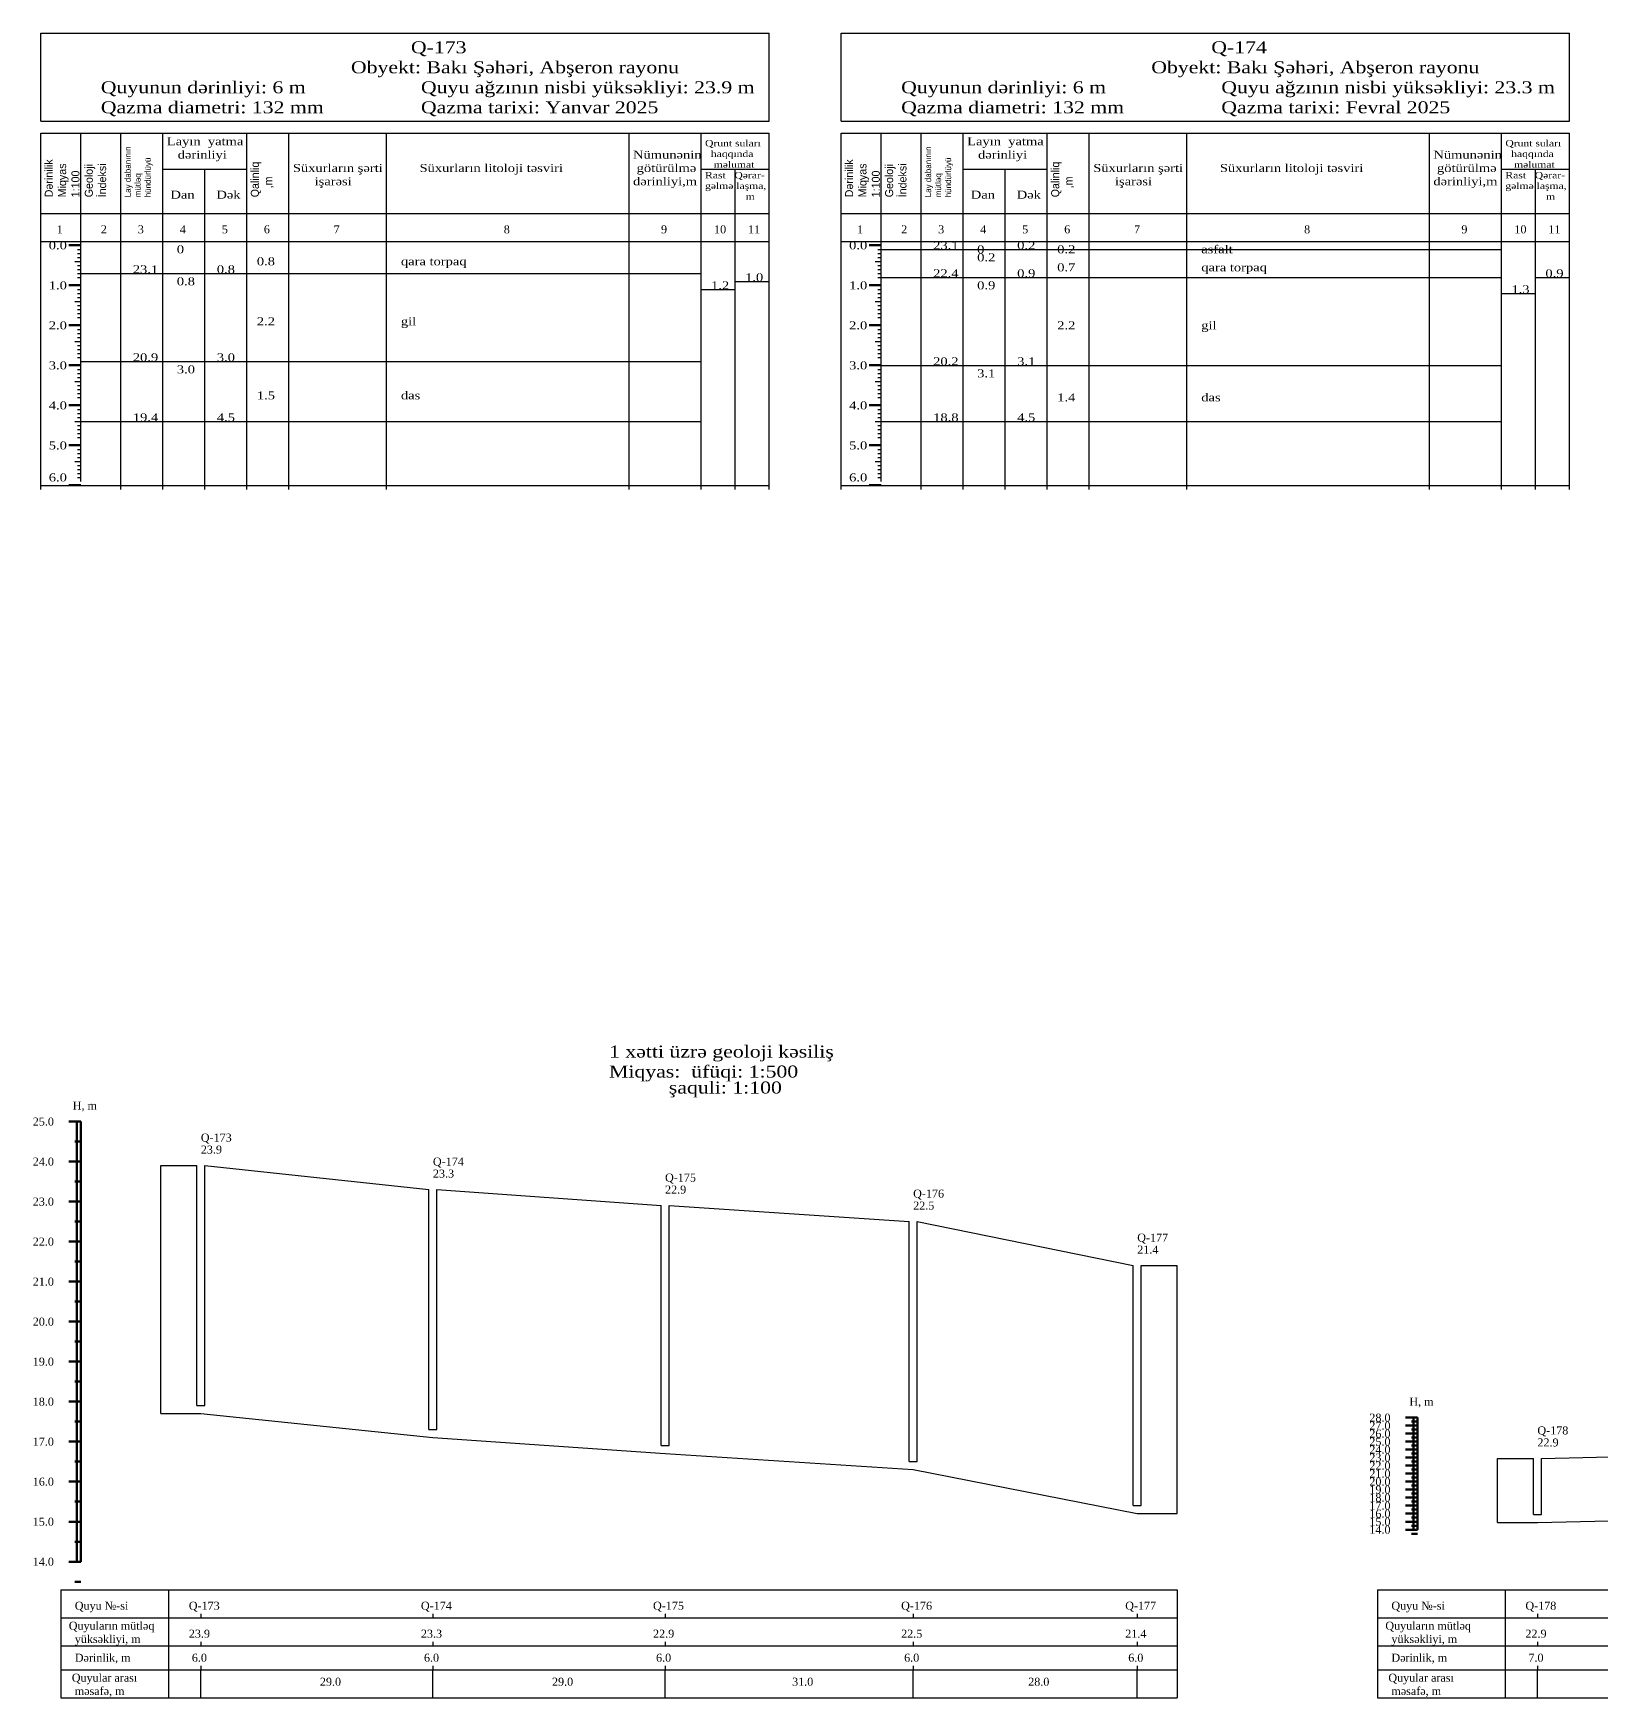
# Model space of a CAD drawing. Header units: metres. Extents: x -12 to 2972, y -44 to 382.
# Drawn here: x -11.9 to 380.1, y -44 to 372 of the extents above; entities that cross this region are included whole.
import ezdxf

# ---------------------------------------------------------------- set-up
doc = ezdxf.new("R2010")
doc.units = ezdxf.units.M
doc.styles.add('Times New Roman', font='Times New Roman')
doc.styles.add('Times New Roman_Bold', font='Times New Roman', dxfattribs={"width": 1.2})
doc.styles.add('TimesNewRoman_Bold', font='TimesNewRoman', dxfattribs={"width": 1.2})

msp = doc.modelspace()

# ---------------------------------------------------------------- linework, layer by layer
at = {"color": 7}
for p, q in [((-10, 372), (172, 372)), ((-10, 350), (-10, 372)), ((172, 350), (172, 372)), ((190, 372), (372, 372)), ((190, 350), (190, 372)), ((372, 350), (372, 372)), ((-10, 350), (172, 350)), ((190, 350), (372, 350)), ((-10, 347), (172, 347)), ((-10, 258), (-10, 347)), ((0, 320), (0, 347)), ((10, 258), (10, 347)), ((20.5, 258), (20.5, 347)), ((41.5, 258), (41.5, 347)), ((52, 258), (52, 347)), ((76.4, 258), (76.4, 347)), ((137, 258), (137, 347)), ((155, 258), (155, 347)), ((172, 259), (172, 347)), ((172, 258), (172, 347)), ((190, 347), (372, 347)), ((190, 258), (190, 347)), ((200, 320), (200, 347)), ((210, 258), (210, 347)), ((220.5, 258), (220.5, 347)), ((241.5, 258), (241.5, 347)), ((252, 258), (252, 347)), ((276.4, 258), (276.4, 347)), ((337, 258), (337, 347)), ((355, 258), (355, 347)), ((372, 259), (372, 347)), ((372, 258), (372, 347)), ((20.5, 338), (41.5, 338)), ((31, 258), (31, 338)), ((155, 338), (172, 338)), ((163.5, 258), (163.5, 338)), ((220.5, 338), (241.5, 338)), ((231, 258), (231, 338)), ((355, 338), (372, 338)), ((363.5, 258), (363.5, 338)), ((-10, 327), (172, 327)), ((190, 327), (372, 327)), ((-10, 320), (172, 320)), ((190, 320), (372, 320)), ((200, 318), (355, 318)), ((0, 312), (155, 312)), ((200, 311), (355, 311)), ((0, 290), (155, 290)), ((200, 289), (355, 289)), ((0, 275), (155, 275)), ((200, 275), (355, 275)), ((-10, 259), (172, 259)), ((190, 259), (372, 259)), ((31, 89), (87, 83)), ((89, 83), (145, 79)), ((147, 79), (207, 75)), ((209, 75), (263, 64)), ((30, 27), (88, 21)), ((88, 21), (146, 17)), ((146, 17), (208, 13)), ((365, 15.8), (455, 17.8)), ((208, 13), (264, 2)), ((364, -0.2), (456, 1.8))]:
    msp.add_line(p, q, dxfattribs=at)
for p, q in [((-3, 319.19), (0, 319.19)), ((-3, 319.18), (0, 319.18)), ((-3, 319.17), (0, 319.17)), ((-3, 319.16), (0, 319.16)), ((-3, 319.15), (0, 319.15)), ((-3, 319.14), (0, 319.14)), ((-3, 319.13), (0, 319.13)), ((-3, 319.12), (0, 319.12)), ((-3, 319.11), (0, 319.11)), ((-3, 319.1), (0, 319.1)), ((-3, 319.09), (0, 319.09)), ((-3, 319.08), (0, 319.08)), ((-3, 319.07), (0, 319.07)), ((-3, 319.06), (0, 319.06)), ((-3, 319.05), (0, 319.05)), ((-3, 319.04), (0, 319.04)), ((-3, 319.03), (0, 319.03)), ((-3, 319.02), (0, 319.02)), ((-3, 319.01), (0, 319.01)), ((-3, 319), (0, 319)), ((-0.8, 319), (0, 319)), ((-0.8, 318), (0, 318)), ((-0.8, 317), (0, 317)), ((0, 260), (0, 320)), ((197, 319.19), (200, 319.19)), ((197, 319.18), (200, 319.18)), ((197, 319.17), (200, 319.17)), ((197, 319.16), (200, 319.16)), ((197, 319.15), (200, 319.15)), ((197, 319.14), (200, 319.14)), ((197, 319.13), (200, 319.13)), ((197, 319.12), (200, 319.12)), ((197, 319.11), (200, 319.11)), ((197, 319.1), (200, 319.1)), ((197, 319.09), (200, 319.09)), ((197, 319.08), (200, 319.08)), ((197, 319.07), (200, 319.07)), ((197, 319.06), (200, 319.06)), ((197, 319.05), (200, 319.05)), ((197, 319.04), (200, 319.04)), ((197, 319.03), (200, 319.03)), ((197, 319.02), (200, 319.02)), ((197, 319.01), (200, 319.01)), ((197, 319), (200, 319)), ((199.2, 319), (200, 319)), ((199.2, 318), (200, 318)), ((199.2, 317), (200, 317)), ((200, 260), (200, 320)), ((-1.5, 315), (0, 315)), ((-0.8, 316), (0, 316)), ((-0.8, 314), (0, 314)), ((-0.8, 313), (0, 313)), ((-0.8, 312), (0, 312)), ((198.5, 315), (200, 315)), ((199.2, 316), (200, 316)), ((199.2, 314), (200, 314)), ((199.2, 313), (200, 313)), ((199.2, 312), (200, 312)), ((-3, 309.19), (0, 309.19)), ((-3, 309.18), (0, 309.18)), ((-3, 309.17), (0, 309.17)), ((-3, 309.16), (0, 309.16)), ((-3, 309.15), (0, 309.15)), ((-3, 309.14), (0, 309.14)), ((-3, 309.13), (0, 309.13)), ((-3, 309.12), (0, 309.12)), ((-3, 309.11), (0, 309.11)), ((-3, 309.1), (0, 309.1)), ((-3, 309.09), (0, 309.09)), ((-3, 309.08), (0, 309.08)), ((-3, 309.07), (0, 309.07)), ((-3, 309.06), (0, 309.06)), ((-3, 309.05), (0, 309.05)), ((-3, 309.04), (0, 309.04)), ((-3, 309.03), (0, 309.03)), ((-3, 309.02), (0, 309.02)), ((-3, 309.01), (0, 309.01)), ((-3, 309), (0, 309)), ((-0.8, 311), (0, 311)), ((-0.8, 309), (0, 309)), ((-0.8, 308), (0, 308)), ((197, 309.19), (200, 309.19)), ((197, 309.18), (200, 309.18)), ((197, 309.17), (200, 309.17)), ((197, 309.16), (200, 309.16)), ((197, 309.15), (200, 309.15)), ((197, 309.14), (200, 309.14)), ((197, 309.13), (200, 309.13)), ((197, 309.12), (200, 309.12)), ((197, 309.11), (200, 309.11)), ((197, 309.1), (200, 309.1)), ((197, 309.09), (200, 309.09)), ((197, 309.08), (200, 309.08)), ((197, 309.07), (200, 309.07)), ((197, 309.06), (200, 309.06)), ((197, 309.05), (200, 309.05)), ((197, 309.04), (200, 309.04)), ((197, 309.03), (200, 309.03)), ((197, 309.02), (200, 309.02)), ((197, 309.01), (200, 309.01)), ((197, 309), (200, 309)), ((199.2, 311), (200, 311)), ((199.2, 309), (200, 309)), ((199.2, 308), (200, 308)), ((-1.5, 305), (0, 305)), ((-0.8, 307), (0, 307)), ((-0.8, 306), (0, 306)), ((-0.8, 304), (0, 304)), ((198.5, 305), (200, 305)), ((199.2, 307), (200, 307)), ((199.2, 306), (200, 306)), ((199.2, 304), (200, 304)), ((-0.8, 303), (0, 303)), ((-0.8, 302), (0, 302)), ((-0.8, 301), (0, 301)), ((199.2, 303), (200, 303)), ((199.2, 302), (200, 302)), ((199.2, 301), (200, 301)), ((-3, 299.19), (0, 299.19)), ((-3, 299.18), (0, 299.18)), ((-3, 299.17), (0, 299.17)), ((-3, 299.16), (0, 299.16)), ((-3, 299.15), (0, 299.15)), ((-3, 299.14), (0, 299.14)), ((-3, 299.13), (0, 299.13)), ((-3, 299.12), (0, 299.12)), ((-3, 299.11), (0, 299.11)), ((-3, 299.1), (0, 299.1)), ((-3, 299.09), (0, 299.09)), ((-3, 299.08), (0, 299.08)), ((-3, 299.07), (0, 299.07)), ((-3, 299.06), (0, 299.06)), ((-3, 299.05), (0, 299.05)), ((-3, 299.04), (0, 299.04)), ((-3, 299.03), (0, 299.03)), ((-3, 299.02), (0, 299.02)), ((-3, 299.01), (0, 299.01)), ((-3, 299), (0, 299)), ((-0.8, 299), (0, 299)), ((-0.8, 298), (0, 298)), ((-0.8, 297), (0, 297)), ((-0.8, 296), (0, 296)), ((197, 299.19), (200, 299.19)), ((197, 299.18), (200, 299.18)), ((197, 299.17), (200, 299.17)), ((197, 299.16), (200, 299.16)), ((197, 299.15), (200, 299.15)), ((197, 299.14), (200, 299.14)), ((197, 299.13), (200, 299.13)), ((197, 299.12), (200, 299.12)), ((197, 299.11), (200, 299.11)), ((197, 299.1), (200, 299.1)), ((197, 299.09), (200, 299.09)), ((197, 299.08), (200, 299.08)), ((197, 299.07), (200, 299.07)), ((197, 299.06), (200, 299.06)), ((197, 299.05), (200, 299.05)), ((197, 299.04), (200, 299.04)), ((197, 299.03), (200, 299.03)), ((197, 299.02), (200, 299.02)), ((197, 299.01), (200, 299.01)), ((197, 299), (200, 299)), ((199.2, 299), (200, 299)), ((199.2, 298), (200, 298)), ((199.2, 297), (200, 297)), ((199.2, 296), (200, 296)), ((-1.5, 295), (0, 295)), ((-0.8, 294), (0, 294)), ((-0.8, 293), (0, 293)), ((-0.8, 292), (0, 292)), ((198.5, 295), (200, 295)), ((199.2, 294), (200, 294)), ((199.2, 293), (200, 293)), ((199.2, 292), (200, 292)), ((-3, 289.19), (0, 289.19)), ((-3, 289.18), (0, 289.18)), ((-3, 289.17), (0, 289.17)), ((-3, 289.16), (0, 289.16)), ((-3, 289.15), (0, 289.15)), ((-3, 289.14), (0, 289.14)), ((-3, 289.13), (0, 289.13)), ((-3, 289.12), (0, 289.12)), ((-3, 289.11), (0, 289.11)), ((-3, 289.1), (0, 289.1)), ((-3, 289.09), (0, 289.09)), ((-3, 289.08), (0, 289.08)), ((-3, 289.07), (0, 289.07)), ((-3, 289.06), (0, 289.06)), ((-3, 289.05), (0, 289.05)), ((-3, 289.04), (0, 289.04)), ((-3, 289.03), (0, 289.03)), ((-3, 289.02), (0, 289.02)), ((-3, 289.01), (0, 289.01)), ((-3, 289), (0, 289)), ((-0.8, 291), (0, 291)), ((-0.8, 289), (0, 289)), ((-0.8, 288), (0, 288)), ((197, 289.19), (200, 289.19)), ((197, 289.18), (200, 289.18)), ((197, 289.17), (200, 289.17)), ((197, 289.16), (200, 289.16)), ((197, 289.15), (200, 289.15)), ((197, 289.14), (200, 289.14)), ((197, 289.13), (200, 289.13)), ((197, 289.12), (200, 289.12)), ((197, 289.11), (200, 289.11)), ((197, 289.1), (200, 289.1)), ((197, 289.09), (200, 289.09)), ((197, 289.08), (200, 289.08)), ((197, 289.07), (200, 289.07)), ((197, 289.06), (200, 289.06)), ((197, 289.05), (200, 289.05)), ((197, 289.04), (200, 289.04)), ((197, 289.03), (200, 289.03)), ((197, 289.02), (200, 289.02)), ((197, 289.01), (200, 289.01)), ((197, 289), (200, 289)), ((199.2, 291), (200, 291)), ((199.2, 289), (200, 289)), ((199.2, 288), (200, 288)), ((-1.5, 285), (0, 285)), ((-0.8, 287), (0, 287)), ((-0.8, 286), (0, 286)), ((-0.8, 284), (0, 284)), ((-0.8, 283), (0, 283)), ((198.5, 285), (200, 285)), ((199.2, 287), (200, 287)), ((199.2, 286), (200, 286)), ((199.2, 284), (200, 284)), ((199.2, 283), (200, 283)), ((-3, 279.19), (0, 279.19)), ((-3, 279.18), (0, 279.18)), ((-3, 279.17), (0, 279.17)), ((-3, 279.16), (0, 279.16)), ((-3, 279.15), (0, 279.15)), ((-3, 279.14), (0, 279.14)), ((-3, 279.13), (0, 279.13)), ((-3, 279.12), (0, 279.12)), ((-3, 279.11), (0, 279.11)), ((-3, 279.1), (0, 279.1)), ((-3, 279.09), (0, 279.09)), ((-3, 279.08), (0, 279.08)), ((-3, 279.07), (0, 279.07)), ((-3, 279.06), (0, 279.06)), ((-3, 279.05), (0, 279.05)), ((-3, 279.04), (0, 279.04)), ((-3, 279.03), (0, 279.03)), ((-3, 279.02), (0, 279.02)), ((-3, 279.01), (0, 279.01)), ((-3, 279), (0, 279)), ((-0.8, 282), (0, 282)), ((-0.8, 281), (0, 281)), ((-0.8, 279), (0, 279)), ((197, 279.19), (200, 279.19)), ((197, 279.18), (200, 279.18)), ((197, 279.17), (200, 279.17)), ((197, 279.16), (200, 279.16)), ((197, 279.15), (200, 279.15)), ((197, 279.14), (200, 279.14)), ((197, 279.13), (200, 279.13)), ((197, 279.12), (200, 279.12)), ((197, 279.11), (200, 279.11)), ((197, 279.1), (200, 279.1)), ((197, 279.09), (200, 279.09)), ((197, 279.08), (200, 279.08)), ((197, 279.07), (200, 279.07)), ((197, 279.06), (200, 279.06)), ((197, 279.05), (200, 279.05)), ((197, 279.04), (200, 279.04)), ((197, 279.03), (200, 279.03)), ((197, 279.02), (200, 279.02)), ((197, 279.01), (200, 279.01)), ((197, 279), (200, 279)), ((199.2, 282), (200, 282)), ((199.2, 281), (200, 281)), ((199.2, 279), (200, 279)), ((-1.5, 275), (0, 275)), ((-0.8, 278), (0, 278)), ((-0.8, 277), (0, 277)), ((-0.8, 276), (0, 276)), ((198.5, 275), (200, 275)), ((199.2, 278), (200, 278)), ((199.2, 277), (200, 277)), ((199.2, 276), (200, 276)), ((-0.8, 274), (0, 274)), ((-0.8, 273), (0, 273)), ((-0.8, 272), (0, 272)), ((-0.8, 271), (0, 271)), ((199.2, 274), (200, 274)), ((199.2, 273), (200, 273)), ((199.2, 272), (200, 272)), ((199.2, 271), (200, 271)), ((-3, 269.19), (0, 269.19)), ((-3, 269.18), (0, 269.18)), ((-3, 269.17), (0, 269.17)), ((-3, 269.16), (0, 269.16)), ((-3, 269.15), (0, 269.15)), ((-3, 269.14), (0, 269.14)), ((-3, 269.13), (0, 269.13)), ((-3, 269.12), (0, 269.12)), ((-3, 269.11), (0, 269.11)), ((-3, 269.1), (0, 269.1)), ((-3, 269.09), (0, 269.09)), ((-3, 269.08), (0, 269.08)), ((-3, 269.07), (0, 269.07)), ((-3, 269.06), (0, 269.06)), ((-3, 269.05), (0, 269.05)), ((-3, 269.04), (0, 269.04)), ((-3, 269.03), (0, 269.03)), ((-3, 269.02), (0, 269.02)), ((-3, 269.01), (0, 269.01)), ((-3, 269), (0, 269)), ((-0.8, 269), (0, 269)), ((-0.8, 268), (0, 268)), ((-0.8, 267), (0, 267)), ((197, 269.19), (200, 269.19)), ((197, 269.18), (200, 269.18)), ((197, 269.17), (200, 269.17)), ((197, 269.16), (200, 269.16)), ((197, 269.15), (200, 269.15)), ((197, 269.14), (200, 269.14)), ((197, 269.13), (200, 269.13)), ((197, 269.12), (200, 269.12)), ((197, 269.11), (200, 269.11)), ((197, 269.1), (200, 269.1)), ((197, 269.09), (200, 269.09)), ((197, 269.08), (200, 269.08)), ((197, 269.07), (200, 269.07)), ((197, 269.06), (200, 269.06)), ((197, 269.05), (200, 269.05)), ((197, 269.04), (200, 269.04)), ((197, 269.03), (200, 269.03)), ((197, 269.02), (200, 269.02)), ((197, 269.01), (200, 269.01)), ((197, 269), (200, 269)), ((199.2, 269), (200, 269)), ((199.2, 268), (200, 268)), ((199.2, 267), (200, 267)), ((-1.5, 265), (0, 265)), ((-0.8, 266), (0, 266)), ((-0.8, 264), (0, 264)), ((-0.8, 263), (0, 263)), ((198.5, 265), (200, 265)), ((199.2, 266), (200, 266)), ((199.2, 264), (200, 264)), ((199.2, 263), (200, 263)), ((-3, 259.19), (0, 259.19)), ((-3, 259.18), (0, 259.18)), ((-3, 259.17), (0, 259.17)), ((-3, 259.16), (0, 259.16)), ((-3, 259.15), (0, 259.15)), ((-3, 259.14), (0, 259.14)), ((-3, 259.13), (0, 259.13)), ((-3, 259.12), (0, 259.12)), ((-3, 259.11), (0, 259.11)), ((-3, 259.1), (0, 259.1)), ((-3, 259.09), (0, 259.09)), ((-3, 259.08), (0, 259.08)), ((-3, 259.07), (0, 259.07)), ((-3, 259.06), (0, 259.06)), ((-3, 259.05), (0, 259.05)), ((-3, 259.04), (0, 259.04)), ((-3, 259.03), (0, 259.03)), ((-3, 259.02), (0, 259.02)), ((-3, 259.01), (0, 259.01)), ((-3, 259), (0, 259)), ((-0.8, 262), (0, 262)), ((-0.8, 261), (0, 261)), ((197, 259.19), (200, 259.19)), ((197, 259.18), (200, 259.18)), ((197, 259.17), (200, 259.17)), ((197, 259.16), (200, 259.16)), ((197, 259.15), (200, 259.15)), ((197, 259.14), (200, 259.14)), ((197, 259.13), (200, 259.13)), ((197, 259.12), (200, 259.12)), ((197, 259.11), (200, 259.11)), ((197, 259.1), (200, 259.1)), ((197, 259.09), (200, 259.09)), ((197, 259.08), (200, 259.08)), ((197, 259.07), (200, 259.07)), ((197, 259.06), (200, 259.06)), ((197, 259.05), (200, 259.05)), ((197, 259.04), (200, 259.04)), ((197, 259.03), (200, 259.03)), ((197, 259.02), (200, 259.02)), ((197, 259.01), (200, 259.01)), ((197, 259), (200, 259)), ((199.2, 262), (200, 262)), ((199.2, 261), (200, 261))]:
    msp.add_line(p, q)
at = {"color": 1}
for p, q in [((29, 29), (29, 89)), ((31, 29), (31, 89)), ((87, 23), (87, 83)), ((89, 23), (89, 83)), ((145, 19), (145, 79)), ((147, 19), (147, 79)), ((207, 15), (207, 75)), ((209, 15), (209, 75)), ((263, 4), (263, 64)), ((265, 4), (265, 64)), ((29, 29), (31, 29)), ((87, 23), (89, 23)), ((145, 19), (147, 19)), ((207, 15), (209, 15)), ((363, 1.8), (363, 15.8)), ((365, 1.8), (365, 15.8)), ((263, 4), (265, 4)), ((363, 1.8), (365, 1.8))]:
    msp.add_line(p, q, dxfattribs=at)
at = {"color": 7, "lineweight": 211}
for points in [[(-3, 100), (0, 100)], [(-1, -10), (-1, 100)], [(0, -10), (0, 100)], [(-1.5, 95), (0, 95)], [(-3, 90), (0, 90)], [(-1.5, 85), (0, 85)], [(-3, 80), (0, 80)], [(-1.5, 75), (0, 75)], [(-3, 70), (0, 70)], [(-1.5, 65), (0, 65)], [(-3, 60), (0, 60)], [(-1.5, 55), (0, 55)], [(-3, 50), (0, 50)], [(-1.5, 45), (0, 45)], [(-3, 40), (0, 40)], [(-1.5, 35), (0, 35)], [(-3, 30), (0, 30)], [(-1.5, 25), (0, 25)], [(331, 26), (334, 26)], [(332.5, 25), (334, 25)], [(333, -2), (333, 26)], [(334, -2), (334, 26)], [(331, 24), (334, 24)], [(331, 22), (334, 22)], [(332.5, 23), (334, 23)], [(332.5, 21), (334, 21)], [(-3, 20), (0, 20)], [(331, 20), (334, 20)], [(331, 18), (334, 18)], [(332.5, 19), (334, 19)], [(332.5, 17), (334, 17)], [(-1.5, 15), (0, 15)], [(331, 16), (334, 16)], [(331, 14), (334, 14)], [(332.5, 15), (334, 15)], [(332.5, 13), (334, 13)], [(-3, 10), (0, 10)], [(331, 12), (334, 12)], [(331, 10), (334, 10)], [(332.5, 11), (334, 11)], [(332.5, 9), (334, 9)], [(-1.5, 5), (0, 5)], [(331, 8), (334, 8)], [(331, 6), (334, 6)], [(332.5, 7), (334, 7)], [(332.5, 5), (334, 5)], [(-3, 0), (0, 0)], [(331, 4), (334, 4)], [(331, 2), (334, 2)], [(331, 0), (334, 0)], [(332.5, 3), (334, 3)], [(332.5, 1), (334, 1)], [(331, -2), (334, -2)], [(332.5, -1), (334, -1)], [(332.5, -3), (334, -3)], [(-1.5, -5), (0, -5)], [(-3, -10), (0, -10)], [(-1.5, -15), (0, -15)]]:
    msp.add_lwpolyline(points, dxfattribs=at)
at = {"layer": 'line_layer', "color": 5}
for p, q in [((155, 308), (163.5, 308)), ((155, 308), (163.5, 308)), ((155, 308), (163.5, 308)), ((163.5, 310), (172, 310)), ((163.5, 310), (172, 310)), ((163.5, 310), (172, 310)), ((363.5, 311), (372, 311)), ((363.5, 311), (372, 311)), ((363.5, 311), (372, 311)), ((363.5, 311), (372, 311)), ((355, 307), (363.5, 307)), ((355, 307), (363.5, 307)), ((355, 307), (363.5, 307)), ((355, 307), (363.5, 307))]:
    msp.add_line(p, q, dxfattribs=at)
at = {"layer": 'line_layer', "color": 7}
for p, q in [((20, 89), (29, 89)), ((20, 27), (20, 89)), ((265, 64), (274, 64)), ((274, 2), (274, 64)), ((20, 27), (30, 27)), ((354, 15.8), (363, 15.8)), ((354, -0.2), (354, 15.8)), ((264, 2), (274, 2)), ((354, -0.2), (364, -0.2)), ((-5, -17), (274, -17)), ((-5, -17), (-5, -44)), ((22, -44), (22, -17)), ((274, -17), (274, -44)), ((324, -17), (734, -17)), ((324, -17), (324, -44)), ((356, -44), (356, -17)), ((-5, -24), (274, -24)), ((30, -23), (30, -24)), ((88, -23), (88, -24)), ((146, -23), (146, -24)), ((208, -23), (208, -24)), ((264, -23), (264, -24)), ((324, -24), (734, -24)), ((364, -23), (364, -24)), ((-5, -31), (274, -31)), ((30, -30), (30, -31)), ((88, -30), (88, -31)), ((146, -30), (146, -31)), ((208, -30), (208, -31)), ((264, -30), (264, -31)), ((324, -31), (734, -31)), ((364, -30), (364, -31)), ((-5, -37), (274, -37)), ((30, -36), (30, -37)), ((30, -44), (30, -37)), ((88, -36), (88, -37)), ((88, -44), (88, -37)), ((146, -36), (146, -37)), ((146, -44), (146, -37)), ((208, -36), (208, -37)), ((208, -44), (208, -37)), ((264, -36), (264, -37)), ((264, -44), (264, -37)), ((324, -37), (734, -37)), ((364, -36), (364, -37)), ((364, -44), (364, -37)), ((-5, -44), (274, -44)), ((324, -44), (734, -44))]:
    msp.add_line(p, q, dxfattribs=at)
at = {"layer": 'MyLayer', "color": 7, "lineweight": 211}
for p, q in [((-3, 100), (0, 100)), ((-1, -10), (-1, 100)), ((0, -10), (0, 100)), ((-1.5, 95), (0, 95)), ((-3, 90), (0, 90)), ((-1.5, 85), (0, 85)), ((-3, 80), (0, 80)), ((-1.5, 75), (0, 75)), ((-3, 70), (0, 70)), ((-1.5, 65), (0, 65)), ((-3, 60), (0, 60)), ((-1.5, 55), (0, 55)), ((-3, 50), (0, 50)), ((-1.5, 45), (0, 45)), ((-3, 40), (0, 40)), ((-1.5, 35), (0, 35)), ((-3, 30), (0, 30)), ((-1.5, 25), (0, 25)), ((331, 26), (334, 26)), ((332.5, 25), (334, 25)), ((333, -2), (333, 26)), ((334, -2), (334, 26)), ((331, 24), (334, 24)), ((331, 22), (334, 22)), ((332.5, 23), (334, 23)), ((332.5, 21), (334, 21)), ((-3, 20), (0, 20)), ((331, 20), (334, 20)), ((331, 18), (334, 18)), ((332.5, 19), (334, 19)), ((332.5, 17), (334, 17)), ((-1.5, 15), (0, 15)), ((331, 16), (334, 16)), ((331, 14), (334, 14)), ((332.5, 15), (334, 15)), ((332.5, 13), (334, 13)), ((-3, 10), (0, 10)), ((331, 12), (334, 12)), ((331, 10), (334, 10)), ((332.5, 11), (334, 11)), ((332.5, 9), (334, 9)), ((-1.5, 5), (0, 5)), ((331, 8), (334, 8)), ((331, 6), (334, 6)), ((332.5, 7), (334, 7)), ((332.5, 5), (334, 5)), ((-3, 0), (0, 0)), ((331, 4), (334, 4)), ((331, 2), (334, 2)), ((331, 0), (334, 0)), ((332.5, 3), (334, 3)), ((332.5, 1), (334, 1)), ((331, -2), (334, -2)), ((332.5, -1), (334, -1)), ((332.5, -3), (334, -3)), ((-1.5, -5), (0, -5)), ((-3, -10), (0, -10)), ((-1.5, -15), (0, -15))]:
    msp.add_line(p, q, dxfattribs=at)

# ---------------------------------------------------------------- texts
at = {"attachment_point": 1}
for s, insert, char_height, style in [('Q-173', (82.5, 370), 3, 'Times New Roman_Bold'), ('Q-174', (282.5, 370), 3, 'Times New Roman_Bold'), ('Obyekt: Bakı Şəhəri, Abşeron rayonu', (67.5, 365), 3, 'Times New Roman_Bold'), ('Obyekt: Bakı Şəhəri, Abşeron rayonu', (267.5, 365), 3, 'Times New Roman_Bold'), ('Quyunun dərinliyi: 6 m', (5, 360), 3, 'Times New Roman_Bold'), ('Quyu ağzının nisbi yüksəkliyi: 23.9 m', (85, 360), 3, 'Times New Roman_Bold'), ('Quyunun dərinliyi: 6 m', (205, 360), 3, 'Times New Roman_Bold'), ('Quyu ağzının nisbi yüksəkliyi: 23.3 m', (285, 360), 3, 'Times New Roman_Bold'), ('Qazma diametri: 132 mm', (5, 355), 3, 'Times New Roman_Bold'), ('Qazma tarixi: Yanvar 2025 ', (85, 355), 3, 'Times New Roman_Bold'), ('Qazma diametri: 132 mm', (205, 355), 3, 'Times New Roman_Bold'), ('Qazma tarixi: Fevral 2025 ', (285, 355), 3, 'Times New Roman_Bold'), ('Layın  yatma\\P   dərinliyi\\P \\P \\P Dan      Dək', (21.5, 346), 2, 'Times New Roman_Bold'), (' \\PQrunt suları\\P  haqqında\\P   məlumat\\PRast   Qərar-\\Pgəlmə laşma,\\P              m ', (156, 348), 1.6, 'Times New Roman_Bold'), ('Layın  yatma\\P   dərinliyi\\P \\P \\P Dan      Dək', (221.5, 346), 2, 'Times New Roman_Bold'), (' \\PQrunt suları\\P  haqqında\\P   məlumat\\PRast   Qərar-\\Pgəlmə laşma,\\P              m ', (356, 348), 1.6, 'Times New Roman_Bold'), ('\\PNümunənin\\P götürülmə\\Pdərinliyi,m', (138, 346), 2, 'Times New Roman_Bold'), ('\\PNümunənin\\P götürülmə\\Pdərinliyi,m', (338, 346), 2, 'Times New Roman_Bold'), ('\\P\\PSüxurların şərti\\P      işarəsi', (53, 346), 2, 'Times New Roman_Bold'), ('\\P \\P        Süxurların litoloji təsviri', (77.4, 346), 2, 'Times New Roman_Bold'), ('\\P\\PSüxurların şərti\\P      işarəsi', (253, 346), 2, 'Times New Roman_Bold'), ('\\P \\P        Süxurların litoloji təsviri', (277.4, 346), 2, 'Times New Roman_Bold'), ('1', (-6, 324), 2, 'Times New Roman'), ('2', (5, 324), 2, 'Times New Roman'), ('3', (14.25, 324), 2, 'Times New Roman'), ('4', (24.75, 324), 2, 'Times New Roman'), ('5', (35.25, 324), 2, 'Times New Roman'), ('6', (45.75, 324), 2, 'Times New Roman'), ('7', (63.2, 324), 2, 'Times New Roman'), ('8', (105.7, 324), 2, 'Times New Roman'), ('9', (145, 324), 2, 'Times New Roman'), ('10', (158.25, 324), 2, 'Times New Roman'), ('11', (166.75, 324), 2, 'Times New Roman'), ('1', (194, 324), 2, 'Times New Roman'), ('2', (205, 324), 2, 'Times New Roman'), ('3', (214.25, 324), 2, 'Times New Roman'), ('4', (224.75, 324), 2, 'Times New Roman'), ('5', (235.25, 324), 2, 'Times New Roman'), ('6', (245.75, 324), 2, 'Times New Roman'), ('7', (263.2, 324), 2, 'Times New Roman'), ('8', (305.7, 324), 2, 'Times New Roman'), ('9', (345, 324), 2, 'Times New Roman'), ('10', (358.25, 324), 2, 'Times New Roman'), ('11', (366.75, 324), 2, 'Times New Roman'), ('0.0', (-8, 320), 2, 'Times New Roman_Bold'), ('0', (24, 319), 2, 'Times New Roman_Bold'), ('0.0', (192, 320), 2, 'Times New Roman_Bold'), ('23.1', (213, 320), 2, 'Times New Roman_Bold'), ('0', (224, 319), 2, 'Times New Roman_Bold'), ('0.2', (224, 317), 2, 'Times New Roman_Bold'), ('0.2', (234, 320), 2, 'Times New Roman_Bold'), ('0.2', (244, 319), 2, 'Times New Roman_Bold'), ('asfalt', (280, 319), 2, 'Times New Roman_Bold'), ('23.1', (13, 314), 2, 'Times New Roman_Bold'), ('0.8', (34, 314), 2, 'Times New Roman_Bold'), ('0.8', (44, 316), 2, 'Times New Roman_Bold'), ('qara torpaq', (80, 316), 2, 'Times New Roman_Bold'), ('1.0', (166, 312), 2, 'Times New Roman_Bold'), ('1.0', (166, 312), 2, 'Times New Roman_Bold'), ('1.0', (166, 312), 2, 'Times New Roman_Bold'), ('22.4', (213, 313), 2, 'Times New Roman_Bold'), ('0.9', (234, 313), 2, 'Times New Roman_Bold'), ('0.7', (244, 314.5), 2, 'Times New Roman_Bold'), ('qara torpaq', (280, 314.5), 2, 'Times New Roman_Bold'), ('0.9', (366, 313), 2, 'Times New Roman_Bold'), ('0.9', (366, 313), 2, 'Times New Roman_Bold'), ('0.9', (366, 313), 2, 'Times New Roman_Bold'), ('0.9', (366, 313), 2, 'Times New Roman_Bold'), ('1.0', (-8, 310), 2, 'Times New Roman_Bold'), ('0.8', (24, 311), 2, 'Times New Roman_Bold'), ('1.2', (157.5, 310), 2, 'Times New Roman_Bold'), ('1.2', (157.5, 310), 2, 'Times New Roman_Bold'), ('1.2', (157.5, 310), 2, 'Times New Roman_Bold'), ('1.0', (192, 310), 2, 'Times New Roman_Bold'), ('0.9', (224, 310), 2, 'Times New Roman_Bold'), ('1.3', (357.5, 309), 2, 'Times New Roman_Bold'), ('1.3', (357.5, 309), 2, 'Times New Roman_Bold'), ('1.3', (357.5, 309), 2, 'Times New Roman_Bold'), ('1.3', (357.5, 309), 2, 'Times New Roman_Bold'), ('2.0', (-8, 300), 2, 'Times New Roman_Bold'), ('2.2', (44, 301), 2, 'Times New Roman_Bold'), ('gil', (80, 301), 2, 'Times New Roman_Bold'), ('2.0', (192, 300), 2, 'Times New Roman_Bold'), ('2.2', (244, 300), 2, 'Times New Roman_Bold'), ('gil', (280, 300), 2, 'Times New Roman_Bold'), ('20.9', (13, 292), 2, 'Times New Roman_Bold'), ('3.0', (34, 292), 2, 'Times New Roman_Bold'), ('3.0', (-8, 290), 2, 'Times New Roman_Bold'), ('3.0', (24, 289), 2, 'Times New Roman_Bold'), ('3.0', (192, 290), 2, 'Times New Roman_Bold'), ('20.2', (213, 291), 2, 'Times New Roman_Bold'), ('3.1', (224, 288), 2, 'Times New Roman_Bold'), ('3.1', (234, 291), 2, 'Times New Roman_Bold'), ('4.0', (-8, 280), 2, 'Times New Roman_Bold'), ('1.5', (44, 282.5), 2, 'Times New Roman_Bold'), ('das', (80, 282.5), 2, 'Times New Roman_Bold'), ('4.0', (192, 280), 2, 'Times New Roman_Bold'), ('1.4', (244, 282), 2, 'Times New Roman_Bold'), ('das', (280, 282), 2, 'Times New Roman_Bold'), ('19.4', (13, 277), 2, 'Times New Roman_Bold'), ('4.5', (34, 277), 2, 'Times New Roman_Bold'), ('18.8', (213, 277), 2, 'Times New Roman_Bold'), ('4.5', (234, 277), 2, 'Times New Roman_Bold'), ('5.0', (-8, 270), 2, 'Times New Roman_Bold'), ('5.0', (192, 270), 2, 'Times New Roman_Bold'), ('6.0', (-8, 262), 2, 'Times New Roman_Bold'), ('6.0', (192, 262), 2, 'Times New Roman_Bold'), ('1 xətti üzrə geoloji kəsiliş', (132, 119), 3, 'Times New Roman_Bold'), ('Miqyas:  üfüqi: 1:500', (132, 114), 3, 'Times New Roman_Bold'), ('           şaquli: 1:100', (132, 110), 3, 'TimesNewRoman_Bold'), ('H, m', (-2, 105), 2, 'Times New Roman'), ('25.0', (-12, 101), 2, 'Times New Roman'), ('Q-173', (30, 97), 2, 'Times New Roman'), ('23.9', (30, 94), 2, 'Times New Roman'), ('24.0', (-12, 91), 2, 'Times New Roman'), ('Q-174', (88, 91), 2, 'Times New Roman'), ('23.3', (88, 88), 2, 'Times New Roman'), ('Q-175', (146, 87), 2, 'Times New Roman'), ('22.9', (146, 84), 2, 'Times New Roman'), ('23.0', (-12, 81), 2, 'Times New Roman'), ('Q-176', (208, 83), 2, 'Times New Roman'), ('22.5', (208, 80), 2, 'Times New Roman'), ('22.0', (-12, 71), 2, 'Times New Roman'), ('Q-177', (264, 72), 2, 'Times New Roman'), ('21.4', (264, 69), 2, 'Times New Roman'), ('21.0', (-12, 61), 2, 'Times New Roman'), ('20.0', (-12, 51), 2, 'Times New Roman'), ('19.0', (-12, 41), 2, 'Times New Roman'), ('18.0', (-12, 31), 2, 'Times New Roman'), ('H, m', (332, 31), 2, 'Times New Roman'), ('28.0', (322, 27), 2, 'Times New Roman'), ('27.0', (322, 25), 2, 'Times New Roman'), ('17.0', (-12, 21), 2, 'Times New Roman'), ('26.0', (322, 23), 2, 'Times New Roman'), ('25.0', (322, 21), 2, 'Times New Roman'), ('Q-178', (364, 23.8), 2, 'Times New Roman'), ('22.9', (364, 20.8), 2, 'Times New Roman'), ('24.0', (322, 19), 2, 'Times New Roman'), ('23.0', (322, 17), 2, 'Times New Roman'), ('22.0', (322, 15), 2, 'Times New Roman'), ('21.0', (322, 13), 2, 'Times New Roman'), ('16.0', (-12, 11), 2, 'Times New Roman'), ('20.0', (322, 11), 2, 'Times New Roman'), ('19.0', (322, 9), 2, 'Times New Roman'), ('18.0', (322, 7), 2, 'Times New Roman'), ('17.0', (322, 5), 2, 'Times New Roman'), ('15.0', (-12, 1), 2, 'Times New Roman'), ('16.0', (322, 3), 2, 'Times New Roman'), ('15.0', (322, 1), 2, 'Times New Roman'), ('14.0', (322, -1), 2, 'Times New Roman'), ('14.0', (-12, -9), 2, 'Times New Roman'), ('  Quyu №-si', (-3, -20), 2, 'Times New Roman'), ('Q-173', (27, -20), 2, 'Times New Roman'), ('Q-174', (85, -20), 2, 'Times New Roman'), ('Q-175', (143, -20), 2, 'Times New Roman'), ('Q-176', (205, -20), 2, 'Times New Roman'), ('Q-177', (261, -20), 2, 'Times New Roman'), ('  Quyu №-si', (326, -20), 2, 'Times New Roman'), ('Q-178', (361, -20), 2, 'Times New Roman'), ('Quyuların mütləq\\P  yüksəkliyi, m', (-3, -25), 2, 'Times New Roman'), ('Quyuların mütləq\\P  yüksəkliyi, m', (326, -25), 2, 'Times New Roman'), ('23.9', (27, -27), 2, 'Times New Roman'), ('23.3', (85, -27), 2, 'Times New Roman'), ('22.9', (143, -27), 2, 'Times New Roman'), ('22.5', (205, -27), 2, 'Times New Roman'), ('21.4', (261, -27), 2, 'Times New Roman'), ('22.9', (361, -27), 2, 'Times New Roman'), ('  Dərinlik, m', (-3, -33), 2, 'Times New Roman'), (' 6.0', (27, -33), 2, 'Times New Roman'), (' 6.0', (85, -33), 2, 'Times New Roman'), (' 6.0', (143, -33), 2, 'Times New Roman'), (' 6.0', (205, -33), 2, 'Times New Roman'), (' 6.0', (261, -33), 2, 'Times New Roman'), ('  Dərinlik, m', (326, -33), 2, 'Times New Roman'), (' 7.0', (361, -33), 2, 'Times New Roman'), (' Quyular arası\\P  məsafə, m', (-3, -38), 2, 'Times New Roman'), (' 29.0', (59, -39), 2, 'Times New Roman'), (' 29.0', (117, -39), 2, 'Times New Roman'), (' 31.0', (177, -39), 2, 'Times New Roman'), (' 28.0', (236, -39), 2, 'Times New Roman'), (' Quyular arası\\P  məsafə, m', (326, -38), 2, 'Times New Roman')]:
    msp.add_mtext(s, dxfattribs=dict(at, insert=insert, char_height=char_height, style=style))
at = {"attachment_point": 1, "rotation": 90}
for s, insert, char_height in [('Lay dabanının\\Pmütləq\\Phündürlüyü', (11, 331), 1.5), ('Lay dabanının\\Pmütləq\\Phündürlüyü', (211, 331), 1.5), ('Dərinilik\\PMiqyas\\P1:100', (-9, 331), 2), ('Geoloji\\Pİndeksi', (1, 331), 2), ('Qalinliq\\P   ,m', (42.5, 331), 2), ('Dərinilik\\PMiqyas\\P1:100', (191, 331), 2), ('Geoloji\\Pİndeksi', (201, 331), 2), ('Qalinliq\\P   ,m', (242.5, 331), 2)]:
    msp.add_mtext(s, dxfattribs=dict(at, insert=insert, char_height=char_height))

doc.saveas('drawing.dxf')
